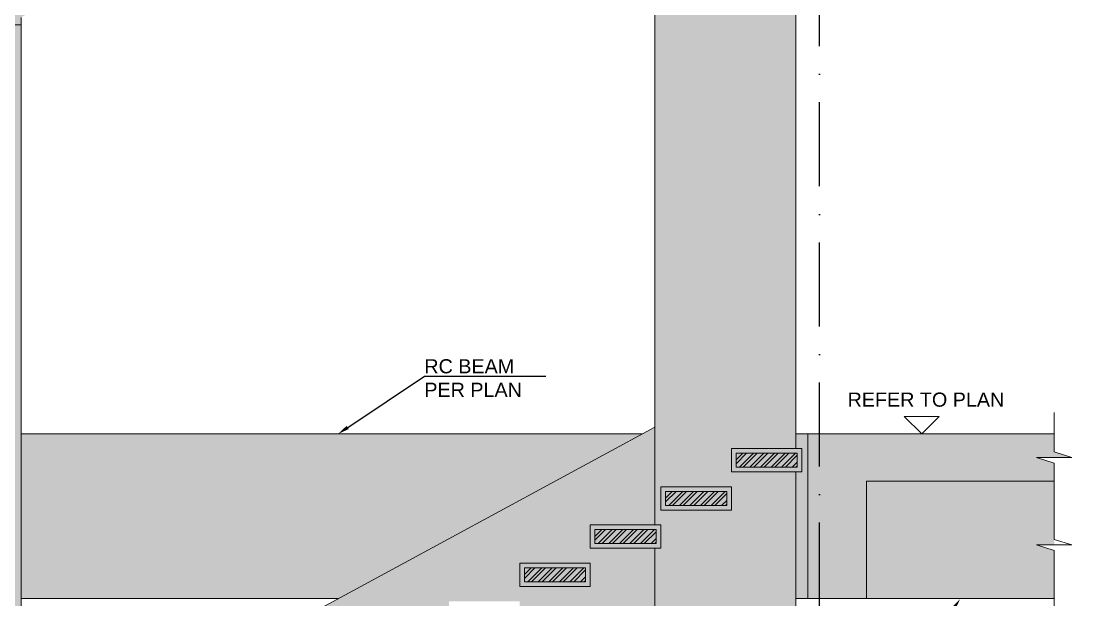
# Model space of a CAD drawing. Header units: millimetres. Extents: x -75675 to 439858, y -36597 to -1720.
# Drawn here: x 19854 to 24323, y -32084 to -29623 of the extents above; entities that cross this region are included whole.
import ezdxf
from ezdxf import colors
from ezdxf.entities.mleader import LeaderData, LeaderLine
from ezdxf.math import Vec2, Vec3

# ---------------------------------------------------------------- set-up
doc = ezdxf.new("R2010")
doc.units = ezdxf.units.MM
doc.header["$LTSCALE"] = 75
doc.linetypes.add('Dash Dot 3_16_', pattern=[7.9375, 4.7625, -1.5875, 0, -1.5875])
doc.layers.add('00_A_GRIDS.3D', color=7, linetype='Continuous')
doc.layers.add('05_DIMENSION_SETTING OUT EXTERIOR.DIM', color=7, linetype='Continuous')
for name, color, linetype, lineweight in [('A-ANNO-DIMS', 211, 'Continuous', 9), ('G-ANNO-SYMB', 111, 'Continuous', 9), ('S-HATCH', 8, 'Continuous', 9), ('S-Slab', 3, 'Continuous', 13)]:
    doc.layers.add(name, color=color, linetype=linetype, lineweight=lineweight)
doc.styles.add('GENERATED_STYLE_1', font='arial.ttf')

msp = doc.modelspace()

# ---------------------------------------------------------------- hatches: boundary and pattern name
at = {"layer": 'S-HATCH', "transparency": 33554687}
h = msp.add_hatch(color=9, dxfattribs=at)
h.dxf.hatch_style = 1
h.paths.add_polyline_path([(15249.32086580544, -35298.71061162238), (14649.32086580544, -35298.71061162238), (14649.32086580544, -35981.51913358457), (14935.50022680213, -35981.51913358457), (14959.54534473171, -35905.79905212112), (14959.54534473171, -35981.51913358457), (14959.54534473171, -36057.23921504588), (14983.59046266129, -35981.51913358457), (15249.32086580544, -35981.51913358457)])
h.paths.add_polyline_path([(15249.32086580544, -30865.79909776555), (15224.01434546878, -30865.79909776555), (15224.01434546878, -30766.21055580783), (15249.32086580544, -30766.21055580783), (15249.32086580544, -26987.51590946317), (14983.59046266129, -26987.51590946317), (14959.54534473171, -27063.23599092447), (14959.54534473171, -26987.51590946317), (14959.54534473171, -26911.79582799971), (14935.50022680213, -26987.51590946317), (14649.32086580544, -26987.51590946317), (14649.32086580544, -31107.87721626773), (14924.25994360517, -31107.87721626773), (14924.25994360517, -31207.46575822544), (14649.32086580544, -31207.46575822544), (14649.32086580544, -35016.71058384514), (15249.32086580549, -35016.21058246188), (15249.32086580549, -34853.21055442458), (15249.32086580544, -34853.71055580783)])
h.paths.add_polyline_path([(14924.01434546878, -31036.63243109888), (14924.01434546878, -30937.04388914116), (15224.25994360517, -30937.04388914116), (15224.25994360517, -31036.63243109888)], flags=16)
h.paths.add_polyline_path([(14944.01434546878, -31016.63243109888), (14944.01434546878, -30957.04388914116), (15204.25994360517, -30957.04388914116), (15204.25994360517, -31016.63243109888)], flags=0)
h.paths.add_polyline_path([(23148.88987502467, -27449.13242489211), (22874.01437117974, -27449.13242489211), (22874.01437117974, -27349.54388293439), (23148.88987502467, -27349.54388293439), (23148.88987502467, -26987.51590946317), (22883.15947188053, -26987.51590946317), (22859.11435395095, -27063.23599092447), (22859.11435395095, -26987.51590946317), (22859.11435395095, -26911.79582799971), (22835.06923602137, -26987.51590946317), (22548.88987502467, -26987.51590946317), (22548.88987502467, -27691.21055580783), (22574.25996931613, -27691.21055580783), (22574.25996931613, -27790.79909776555), (22548.88987502467, -27790.79909776555), (22548.88987502467, -31765.21056236435), (22574.59184422984, -31765.21056236435), (22574.59184422984, -31864.79910432207), (22548.88987502467, -31864.79910432207), (22548.88987502467, -35178.71061162238), (23148.88987502467, -35178.71061162238), (23148.88987502467, -31539.79910876909), (22874.34624609345, -31539.79910876909), (22874.34624609345, -31440.21056681137), (23148.88987502467, -31440.21056681137)])
h.paths.add_polyline_path([(22874.59184422984, -31602.71055580783), (22874.59184422984, -31702.29909776555), (22574.34624609345, -31702.29909776555), (22574.34624609345, -31602.71055580783)], flags=16)
h.paths.add_polyline_path([(22854.5918442299, -31622.71055580783), (22854.5918442299, -31682.29909950373), (22594.34624609345, -31682.29909950373), (22594.34624609345, -31622.71055580783)], flags=0)
h.paths.add_polyline_path([(22574.01437117974, -27619.96575822544), (22574.01437117974, -27520.37721626773), (22874.25996931613, -27520.37721626773), (22874.25996931613, -27619.96575822544)], flags=16)
h.paths.add_polyline_path([(22594.01437117974, -27599.96575822544), (22594.01437117974, -27540.37721626773), (22854.25996931613, -27540.37721626773), (22854.25996931613, -27599.96575822544)], flags=0)
h.paths.add_polyline_path([(23148.88987502467, -35298.71061162239), (22548.88987502467, -35298.71061162239), (22548.88987502467, -35981.51913358457), (22835.06923602137, -35981.51913358457), (22859.11435395095, -35905.79905212112), (22859.11435395095, -35981.51913358457), (22859.11435395095, -36057.23921504588), (22883.15947188053, -35981.51913358457), (23148.88987502467, -35981.51913358457)])
h = msp.add_hatch(color=256, dxfattribs=at)
h.dxf.hatch_style = 1
h.paths.add_polyline_path([(19604.25992627593, -29638.50482765578), (19854.25992627593, -29638.50482765578), (19854.25992627593, -29607.17593902022), (22548.88987502467, -28072.73388982571), (22548.88987502467, -27790.79909776555), (22274.01437117974, -27790.79909776555), (22274.01437117974, -27691.21055580783), (22548.88987502467, -27691.21055580783), (22548.88987502467, -27267.1962948773), (19850.9436463762, -28803.52678123083), (19604.25992627593, -28938.50482765578), (18194.01432813948, -28938.50482476701), (17963.90901537478, -28938.50482476702), (15249.32086580544, -30484.31196549399), (15249.32086580544, -30766.21055580783), (15524.25994360517, -30766.21055580783), (15524.25994360517, -30865.79909776555), (15249.32086580544, -30865.79909776555), (15249.32086580544, -31289.84956107923), (17944.01432813948, -29755.37133947235), (18194.01432813948, -29638.50482476701)])
h.paths.add_polyline_path([(17924.01432813948, -29348.2990955911), (17924.01432813948, -29228.7105518952), (19874.08901455579, -29228.71055580783), (19874.08901455579, -29348.29909950373)], flags=16)
h.paths.add_polyline_path([(17944.01432813948, -29328.2990955911), (17944.01432813948, -29248.7105518952), (19854.08901455579, -29248.71055580783), (19854.08901455579, -29328.29909950373)], flags=0)
h.paths.add_polyline_path([(17924.25994360517, -29499.13243109888), (17624.01434546878, -29499.13243109888), (17624.01434546878, -29399.54388914116), (17924.25994360517, -29399.54388914116)], flags=16)
h.paths.add_polyline_path([(17904.25994360517, -29479.13243109888), (17644.01434546878, -29479.13243109888), (17644.01434546878, -29419.54388914116), (17904.25994360517, -29419.54388914116)], flags=0)
h.paths.add_polyline_path([(17624.25994360517, -29669.96575822544), (17324.01434546878, -29669.96575822544), (17324.01434546878, -29570.37721626773), (17624.25994360517, -29570.37721626773)], flags=16)
h.paths.add_polyline_path([(17604.25994360517, -29590.37721626773), (17604.25994360517, -29649.96575822544), (17344.01434546878, -29649.96575822544), (17344.01434546878, -29590.37721626773)], flags=0)
h.paths.add_polyline_path([(17324.25994360517, -29741.21055580783), (17324.25994360517, -29840.79909776555), (17024.01434546878, -29840.79909776555), (17024.01434546878, -29741.21055580783)], flags=16)
h.paths.add_polyline_path([(17304.25994360517, -29761.21055580783), (17304.25994360517, -29820.79909776555), (17044.01434546878, -29820.79909776555), (17044.01434546878, -29761.21055580783)], flags=0)
h.paths.add_polyline_path([(19874.01436343114, -29157.46576443221), (19874.01436343114, -29057.8772224745), (20174.25996156753, -29057.8772224745), (20174.25996156753, -29157.46576443221)], flags=16)
h.paths.add_polyline_path([(19894.01436343114, -29137.46576443221), (19894.01436343114, -29077.8772224745), (20154.25996156753, -29077.8772224745), (20154.25996156753, -29137.46576443221)], flags=0)
h.paths.add_polyline_path([(17024.25994360517, -29912.04388914116), (17024.25994360517, -30011.63243109888), (16724.01434546878, -30011.63243109888), (16724.01434546878, -29912.04388914116)], flags=16)
h.paths.add_polyline_path([(17004.25994360517, -29932.04388914116), (17004.25994360517, -29991.63243109888), (16744.01434546878, -29991.63243109888), (16744.01434546878, -29932.04388914116)], flags=0)
h.paths.add_polyline_path([(20174.01437117974, -28986.63242489211), (20174.01437117974, -28887.04388293439), (20474.25996931613, -28887.04388293439), (20474.25996931613, -28986.63242489211)], flags=16)
h.paths.add_polyline_path([(20194.01437117974, -28966.63242489211), (20194.01437117974, -28907.04388293439), (20454.25996931613, -28907.04388293439), (20454.25996931613, -28966.63242489211)], flags=0)
h.paths.add_polyline_path([(16724.25994360517, -30082.87721626773), (16724.25994360517, -30182.46575822544), (16424.01434546878, -30182.46575822544), (16424.01434546878, -30082.87721626773)], flags=16)
h.paths.add_polyline_path([(16704.25994360517, -30102.87721626773), (16704.25994360517, -30162.46575822544), (16444.01434546878, -30162.46575822544), (16444.01434546878, -30102.87721626773)], flags=0)
h.paths.add_polyline_path([(20474.01437117974, -28815.79909776555), (20474.01437117974, -28716.21055580783), (20774.25996931613, -28716.21055580783), (20774.25996931613, -28815.79909776555)], flags=16)
h.paths.add_polyline_path([(20494.01437117974, -28795.79909776555), (20494.01437117974, -28736.21055580783), (20754.25996931613, -28736.21055580783), (20754.25996931613, -28795.79909776555)], flags=0)
h.paths.add_polyline_path([(16424.59179867717, -30253.71055580783), (16424.59179867717, -30353.29909776555), (16124.34620054078, -30353.29909776555), (16124.34620054078, -30253.71055580783)], flags=16)
h.paths.add_polyline_path([(16404.59179867717, -30273.71055580783), (16404.59179867717, -30333.29909776555), (16144.34620054078, -30333.29909776555), (16144.34620054078, -30273.71055580783)], flags=0)
h.paths.add_polyline_path([(20774.01437117974, -28644.96576443221), (20774.01437117974, -28545.3772224745), (21074.25996931613, -28545.3772224745), (21074.25996931613, -28644.96576443221)], flags=16)
h.paths.add_polyline_path([(20794.01437117974, -28624.96576443221), (20794.01437117974, -28565.3772224745), (21054.25996931613, -28565.3772224745), (21054.25996931613, -28624.96576443221)], flags=0)
h.paths.add_polyline_path([(16124.25994360517, -30424.54388914116), (16124.25994360517, -30524.13243109888), (15824.01434546878, -30524.13243109888), (15824.01434546878, -30424.54388914116)], flags=16)
h.paths.add_polyline_path([(16104.25994360517, -30444.54388914116), (16104.25994360517, -30504.13243109888), (15844.01434546878, -30504.13243109888), (15844.01434546878, -30444.54388914116)], flags=0)
h.paths.add_polyline_path([(21074.01437117974, -28474.13243109888), (21074.01437117974, -28374.54388914116), (21374.25996931613, -28374.54388914116), (21374.25996931613, -28474.13243109888)], flags=16)
h.paths.add_polyline_path([(21094.01437117974, -28454.13243109888), (21094.01437117974, -28394.54388914116), (21354.25996931613, -28394.54388914116), (21354.25996931613, -28454.13243109888)], flags=0)
h.paths.add_polyline_path([(15824.25994360517, -30595.37721626773), (15824.25994360517, -30694.96575822544), (15524.01434546878, -30694.96575822544), (15524.01434546878, -30595.37721626773)], flags=16)
h.paths.add_polyline_path([(15804.25994360517, -30615.37721626773), (15804.25994360517, -30674.96575822544), (15544.01434546878, -30674.96575822544), (15544.01434546878, -30615.37721626773)], flags=0)
h.paths.add_polyline_path([(21374.01437117974, -28303.29909776555), (21374.01437117974, -28203.71055580783), (21674.25996931613, -28203.71055580783), (21674.25996931613, -28303.29909776555)], flags=16)
h.paths.add_polyline_path([(21394.01437117974, -28283.29909776555), (21394.01437117974, -28223.71055580783), (21654.25996931613, -28223.71055580783), (21654.25996931613, -28283.29909776555)], flags=0)
h.paths.add_polyline_path([(21674.01437117974, -28132.46576443221), (21674.01437117974, -28032.8772224745), (21974.25996931613, -28032.8772224745), (21974.25996931613, -28132.46576443221)], flags=16)
h.paths.add_polyline_path([(21694.01437117974, -28112.46576443221), (21694.01437117974, -28052.8772224745), (21954.25996931613, -28052.8772224745), (21954.25996931613, -28112.46576443221)], flags=0)
h.paths.add_polyline_path([(21974.01437117974, -27961.63243109888), (21974.01437117974, -27862.04388914116), (22274.25996931613, -27862.04388914116), (22274.25996931613, -27961.63243109888)], flags=16)
h.paths.add_polyline_path([(21994.01437117974, -27941.63243109888), (21994.01437117974, -27882.04388914116), (22254.25996931613, -27882.04388914116), (22254.25996931613, -27941.63243109888)], flags=0)
h = msp.add_hatch(color=9, dxfattribs=at)
h.dxf.hatch_style = 1
h.paths.add_polyline_path([(18194.01432813948, -35298.71061162238), (17944.01432813948, -35298.71061162238), (17944.01432813948, -35981.51913358457), (18044.62183317583, -35981.51913358457), (18068.66695110541, -35905.79905212112), (18068.66695110541, -35981.51913358457), (18068.66695110541, -36057.23921504588), (18092.71206903498, -35981.51913358457), (18194.01432813948, -35981.51913358457)])
h.paths.add_polyline_path([(19604.25992627593, -35981.51913358457), (19704.86743131228, -35981.51913358457), (19728.91254924185, -35905.79905212112), (19728.91254924185, -35981.51913358457), (19728.91254924185, -36057.23921504588), (19752.95766717143, -35981.51913358457), (19854.25992627593, -35981.51913358457), (19854.25992627593, -35298.71061162239), (19604.25992627593, -35298.71061162239)])
h.paths.add_polyline_path([(19604.25992627593, -35178.71061162238), (19854.25992627593, -35178.71061162238), (19854.25992627593, -33184.79909950373), (19604.25992627593, -33184.79909950373)])
h.paths.add_polyline_path([(17944.01432813948, -34853.71055580783), (18194.01432813948, -34853.71055580783), (18194.01432813948, -33814.79909776555), (17944.01432813948, -33814.79909776555)])
h.paths.add_polyline_path([(18194.01432813943, -29638.50482476704), (17944.01432813948, -29755.37133947235), (17944.01432813948, -33715.21055580783), (18194.01432813948, -33715.21055580783)])
h.paths.add_polyline_path([(19854.25992627593, -29638.50482765578), (19604.25992627593, -29638.50482765578), (19604.25992627593, -33065.21055580783), (19854.25992627593, -33065.21055580783)])
h = msp.add_hatch(color=256, dxfattribs=at)
h.dxf.hatch_style = 1
h.paths.add_polyline_path([(17944.01432813948, -34233.71530951512), (17944.01432813948, -33814.79909776555), (17924.34620054078, -33814.79909776555), (17924.34620054078, -33715.21055580783), (17944.01432813948, -33715.21055580783), (17944.01432813948, -33437.620239225), (15329.6937421253, -34853.71055580783), (16799.40771891893, -34853.71055580783)])
h.paths.add_polyline_path([(17624.59179867717, -34139.79910432207), (17324.34620054078, -34139.79910432207), (17324.34620054078, -34040.21056236435), (17624.59179867717, -34040.21056236435)], flags=16)
h.paths.add_polyline_path([(17604.59179867717, -34119.79909950373), (17344.34620054078, -34119.79909950373), (17344.34620054078, -34060.21056236435), (17604.59179867717, -34060.21056236435)], flags=0)
h.paths.add_polyline_path([(17624.34620054078, -33977.29910432207), (17624.34620054078, -33877.71056236435), (17924.59179867717, -33877.71056236435), (17924.59179867717, -33977.29910432207)], flags=16)
h.paths.add_polyline_path([(17644.34620054078, -33957.29909950373), (17644.34620054078, -33897.71056236435), (17904.59179867717, -33897.71056236435), (17904.59179867717, -33957.29909950373)], flags=0)
h.paths.add_polyline_path([(17324.59179867717, -34302.29909776555), (17024.34620054078, -34302.29909776555), (17024.34620054078, -34202.71055580783), (17324.59179867717, -34202.71055580783)], flags=16)
h.paths.add_polyline_path([(17304.59179867717, -34282.29909776555), (17044.34620054078, -34282.29909776555), (17044.34620054078, -34222.71055580783), (17304.59179867717, -34222.71055580783)], flags=0)
h.paths.add_polyline_path([(17024.59179867717, -34365.21055580783), (17024.59179867717, -34464.79909776555), (16724.34620054078, -34464.79909776555), (16724.34620054078, -34365.21055580783)], flags=16)
h.paths.add_polyline_path([(17004.59179867717, -34385.21055580783), (17004.59179867717, -34444.79909776555), (16744.34620054078, -34444.79909776555), (16744.34620054078, -34385.21055580783)], flags=0)
h.paths.add_polyline_path([(16724.59179867717, -34527.71055580783), (16724.59179867717, -34627.29909776555), (16424.34620054078, -34627.29909776555), (16424.34620054078, -34527.71055580783)], flags=16)
h.paths.add_polyline_path([(16704.59179867717, -34547.71055580783), (16704.59179867717, -34607.29909776555), (16444.34620054078, -34607.29909776555), (16444.34620054078, -34547.71055580783)], flags=0)
h.paths.add_polyline_path([(16424.59179867717, -34690.21055580783), (16424.59179867717, -34789.79909776555), (16124.34620054078, -34789.79909776555), (16124.34620054078, -34690.21055580783)], flags=16)
h.paths.add_polyline_path([(16404.59179867717, -34710.21055580783), (16404.59179867717, -34769.79909776555), (16144.34620054078, -34769.79909776555), (16144.34620054078, -34710.21055580783)], flags=0)
h.paths.add_polyline_path([(19281.66616575915, -33509.15389790171), (19604.25992627593, -33509.15389790172), (19604.25992627593, -33184.79909950373), (19124.34620054078, -33184.79909950373), (19124.34620054078, -33065.21055580783), (19604.25992627593, -33065.21055580783), (19604.25992627593, -32809.15389790172), (19104.25988204114, -32809.15389790172), (18194.01432813948, -33302.20357263878), (18194.01432813948, -33715.21055580783), (18224.59179867717, -33715.21055580783), (18224.59179867717, -33814.79909776555), (18194.01432813948, -33814.79909776555), (18194.01432813948, -34098.29864292891)])
h.paths.add_polyline_path([(18524.34620054078, -33489.79909776555), (18524.34620054078, -33390.21055580783), (18824.59179867717, -33390.21055580783), (18824.59179867717, -33489.79909776555)], flags=16)
h.paths.add_polyline_path([(18544.34620054078, -33469.79909950373), (18544.34620054078, -33410.21055580783), (18804.59179867717, -33410.21055580783), (18804.59179867717, -33469.79909950373)], flags=0)
h.paths.add_polyline_path([(18524.59179867717, -33652.29909776555), (18224.34620054078, -33652.29909776555), (18224.34620054078, -33552.71055580783), (18524.59179867717, -33552.71055580783)], flags=16)
h.paths.add_polyline_path([(18504.59179867717, -33632.29909950373), (18244.34620054078, -33632.29909950373), (18244.34620054078, -33572.71055580783), (18504.59179867717, -33572.71055580783)], flags=0)
h.paths.add_polyline_path([(18824.34620054078, -33327.29909776555), (18824.34620054078, -33227.71055580783), (19124.59179867717, -33227.71055580783), (19124.59179867717, -33327.29909776555)], flags=16)
h.paths.add_polyline_path([(18844.34620054078, -33307.29909950373), (18844.34620054078, -33247.71055580783), (19104.59179867717, -33247.71055580783), (19104.59179867717, -33307.29909950373)], flags=0)
h.paths.add_polyline_path([(22548.88987502467, -32145.65775087167), (22548.88987502467, -31864.79910432207), (22274.34624609345, -31864.79910432207), (22274.34624609345, -31765.21056236435), (22548.88987502467, -31765.21056236435), (22548.88987502467, -31349.56268115365), (19854.25992627593, -32809.15389790172), (19854.25992627593, -33065.21055580783), (20174.59179867717, -33065.21055580783), (20174.59179867717, -33184.79909950373), (19854.25992627593, -33184.79909950373), (19854.25992627593, -33509.15389790172), (20031.6662094997, -33509.15389790172)])
h.paths.add_polyline_path([(20174.34624609345, -33002.29909776555), (20174.34624609345, -32902.71055580783), (20474.59184422984, -32902.71055580783), (20474.59184422984, -33002.29909776555)], flags=16)
h.paths.add_polyline_path([(20194.34624609345, -32982.29909950373), (20194.34624609345, -32922.71055580783), (20454.5918442299, -32922.71055580783), (20454.5918442299, -32982.29909950373)], flags=0)
h.paths.add_polyline_path([(20474.34624609345, -32839.79909776555), (20474.34624609345, -32740.21055580783), (20774.59184422984, -32740.21055580783), (20774.59184422984, -32839.79909776555)], flags=16)
h.paths.add_polyline_path([(20494.34624609345, -32819.79909950373), (20494.34624609345, -32760.21055580783), (20754.5918442299, -32760.21055580783), (20754.5918442299, -32819.79909950373)], flags=0)
h.paths.add_polyline_path([(20774.34624609345, -32677.29909776555), (20774.34624609345, -32577.71055580783), (21074.59184422984, -32577.71055580783), (21074.59184422984, -32677.29909776555)], flags=16)
h.paths.add_polyline_path([(20794.34624609345, -32657.29909950373), (20794.34624609345, -32597.71055580783), (21054.5918442299, -32597.71055580783), (21054.5918442299, -32657.29909950373)], flags=0)
h.paths.add_polyline_path([(21074.34624609345, -32514.79909776555), (21074.34624609345, -32415.21055580783), (21374.59184422984, -32415.21055580783), (21374.59184422984, -32514.79909776555)], flags=16)
h.paths.add_polyline_path([(21094.34624609345, -32494.79909950373), (21094.34624609345, -32435.21055580783), (21354.5918442299, -32435.21055580783), (21354.5918442299, -32494.79909950373)], flags=0)
h.paths.add_polyline_path([(21374.34624609345, -32352.29909776555), (21374.34624609345, -32252.71055580783), (21674.59184422984, -32252.71055580783), (21674.59184422984, -32352.29909776555)], flags=16)
h.paths.add_polyline_path([(21394.34624609345, -32332.29909950373), (21394.34624609345, -32272.71055580783), (21654.5918442299, -32272.71055580783), (21654.5918442299, -32332.29909950373)], flags=0)
h.paths.add_polyline_path([(21674.34624609345, -32189.79909776555), (21674.34624609345, -32090.21055580783), (21974.59184422984, -32090.21055580783), (21974.59184422984, -32189.79909776555)], flags=16)
h.paths.add_polyline_path([(21694.34624609345, -32169.79909950373), (21694.34624609345, -32110.21055580783), (21954.5918442299, -32110.21055580783), (21954.5918442299, -32169.79909950373)], flags=0)
h.paths.add_polyline_path([(21974.34624609345, -32027.29909776555), (21974.34624609345, -31927.71055580783), (22274.59184422984, -31927.71055580783), (22274.59184422984, -32027.29909776555)], flags=16)
h.paths.add_polyline_path([(21994.34624609345, -32007.29909950373), (21994.34624609345, -31947.71055580783), (22254.5918442299, -31947.71055580783), (22254.5918442299, -32007.29909950373)], flags=0)
h = msp.add_hatch(color=9, dxfattribs=at)
h.dxf.hatch_style = 1
h.paths.add_polyline_path([(22495.07841392221, -31378.71055580783), (19854.25992627593, -31378.71055580783), (19854.25992627593, -32078.71055580783), (21202.770716753, -32078.71055580783)])
h = msp.add_hatch(color=9, dxfattribs=at)
h.dxf.hatch_style = 1
h.paths.add_polyline_path([(23199.32088686171, -31378.71055580783), (23148.88987502467, -31378.71055580783), (23148.88987502467, -31440.21056681137), (23174.59184422984, -31440.21056681137), (23174.59184422984, -31539.79910876909), (23148.88987502467, -31539.79910876909), (23148.88987502467, -32078.71055580783), (23199.32088686171, -32078.71055580783)])
h = msp.add_hatch(color=256, dxfattribs=at)
h.dxf.hatch_style = 1
h.paths.add_polyline_path([(23248.88987502467, -31378.71055580783), (23199.32088686171, -31378.71055580783), (23199.32088686171, -32078.71055580783), (23248.88987502467, -32078.71055580783)])
h = msp.add_hatch(color=256, dxfattribs=at)
h.dxf.hatch_style = 1
h.paths.add_polyline_path([(24246.97241596197, -31378.71055580783), (23449.32088695472, -31378.71055580783), (23248.88987502467, -31378.71055580783), (23248.88987502467, -32078.71055580783), (23449.32088695472, -32078.71055580783), (23449.32088695472, -31578.71055580783), (24246.97241596197, -31578.71055580783), (24246.97241596197, -31502.75567373741), (24171.25233450066, -31478.71055580783), (24246.97241596197, -31478.71055580783), (24322.69249742542, -31478.71055580783), (24246.97241596197, -31454.66543787826)])
at = {"layer": 'S-HATCH'}
h = msp.add_hatch(dxfattribs=at)
h.set_pattern_fill('GOST_WOOD', color=9, scale=10)
h.set_pattern_definition([(90, (-408785.1159155666, 3249.999988996464), (60, -3.673940397442059e-15), [100, -20]), (90, (-408765.1159155666, 3229.999988996464), (60, -3.673940397442059e-15), [60, -15, 30, -15]), (90, (-408745.1159155666, 3199.999988996464), (60, -3.673940397442059e-15), [100, -20])])
h.paths.add_polyline_path([(22874.34624609345, -31539.79910876909), (23174.59184422984, -31539.79910876909), (23174.59184422984, -31440.21056681137), (22874.34624609345, -31440.21056681137)])
h.paths.add_polyline_path([(16404.59179867717, -34710.21055580783), (16404.59179867717, -34769.79909776555), (16144.34620054078, -34769.79909776555), (16144.34620054078, -34710.21055580783)], flags=17)
at = {"layer": 'S-HATCH', "transparency": 33554687}
h = msp.add_hatch(dxfattribs=at)
h.set_pattern_fill('STEEL', color=9, scale=10)
h.set_pattern_definition([(45, (-408785.1159155666, 3249.999988996464), (-22.45064030267288, 22.45064030267288), []), (45, (-408785.1159155666, 3265.874988996464), (-22.45064030267288, 22.45064030267288), [])])
h.paths.add_polyline_path([(23154.59184422984, -31460.21056681137), (22894.34624609345, -31460.21056681137), (22894.34624609345, -31519.79910876909), (23154.59184422984, -31519.79910876909)])
h = msp.add_hatch(color=9, dxfattribs=at)
h.dxf.hatch_style = 1
h.paths.add_polyline_path([(24246.97241596197, -32078.71055580783), (24246.97241596197, -31874.69599488485), (24171.25233450066, -31850.65087695527), (24246.97241596197, -31850.65087695527), (24246.97241596197, -31659.68071638155), (24246.97241596197, -31578.71055580783), (23449.32088695472, -31578.71055580783), (23449.32088695472, -32078.71055580783)])
at = {"layer": 'S-HATCH'}
h = msp.add_hatch(dxfattribs=at)
h.set_pattern_fill('GOST_WOOD', color=9, scale=10)
h.set_pattern_definition([(90, (-409085.1159155666, 3087.5), (60, -3.673940397442059e-15), [100, -20]), (90, (-409065.1159155666, 3067.5), (60, -3.673940397442059e-15), [60, -15, 30, -15]), (90, (-409045.1159155666, 3037.5), (60, -3.673940397442059e-15), [100, -20])])
h.paths.add_polyline_path([(22574.34624609345, -31702.29909776555), (22874.59184422984, -31702.29909776555), (22874.59184422984, -31602.71055580783), (22574.34624609345, -31602.71055580783)])
h.paths.add_polyline_path([(16404.59179867717, -34710.21055580783), (16404.59179867717, -34769.79909776555), (16144.34620054078, -34769.79909776555), (16144.34620054078, -34710.21055580783)], flags=17)
at = {"layer": 'S-HATCH', "transparency": 33554687}
h = msp.add_hatch(dxfattribs=at)
h.set_pattern_fill('STEEL', color=9, scale=10)
h.set_pattern_definition([(45, (-409085.1159155666, 3087.5), (-22.45064030267288, 22.45064030267288), []), (45, (-409085.1159155666, 3103.375), (-22.45064030267288, 22.45064030267288), [])])
h.paths.add_polyline_path([(22854.59184422984, -31622.71055580783), (22594.34624609345, -31622.71055580783), (22594.34624609345, -31682.29909776555), (22854.59184422984, -31682.29909776555)])
at = {"layer": 'S-HATCH'}
h = msp.add_hatch(dxfattribs=at)
h.set_pattern_fill('GOST_WOOD', color=9, scale=10)
h.set_pattern_definition([(90, (-409385.1159155666, 2924.999993443482), (60, -3.673940397442059e-15), [100, -20]), (90, (-409365.1159155666, 2904.999993443482), (60, -3.673940397442059e-15), [60, -15, 30, -15]), (90, (-409345.1159155666, 2874.999993443482), (60, -3.673940397442059e-15), [100, -20])])
h.paths.add_polyline_path([(22274.34624609345, -31864.79910432207), (22574.59184422984, -31864.79910432207), (22574.59184422984, -31765.21056236435), (22274.34624609345, -31765.21056236435)])
h.paths.add_polyline_path([(16404.59179867717, -34710.21055580783), (16404.59179867717, -34769.79909776555), (16144.34620054078, -34769.79909776555), (16144.34620054078, -34710.21055580783)], flags=17)
at = {"layer": 'S-HATCH', "transparency": 33554687}
h = msp.add_hatch(dxfattribs=at)
h.set_pattern_fill('STEEL', color=9, scale=10)
h.set_pattern_definition([(45, (-409385.1159155666, 2924.999993443482), (-22.45064030267288, 22.45064030267288), []), (45, (-409385.1159155666, 2940.874993443482), (-22.45064030267288, 22.45064030267288), [])])
h.paths.add_polyline_path([(22554.59184422984, -31785.21056236435), (22294.34624609345, -31785.21056236435), (22294.34624609345, -31844.79910432207), (22554.59184422984, -31844.79910432207)])
at = {"layer": 'S-HATCH'}
h = msp.add_hatch(dxfattribs=at)
h.set_pattern_fill('GOST_WOOD', color=9, scale=10)
h.set_pattern_definition([(90, (-409685.1159155666, 2762.5), (60, -3.673940397442059e-15), [100, -20]), (90, (-409665.1159155666, 2742.5), (60, -3.673940397442059e-15), [60, -15, 30, -15]), (90, (-409645.1159155666, 2712.5), (60, -3.673940397442059e-15), [100, -20])])
h.paths.add_polyline_path([(21974.34624609345, -32027.29909776555), (22274.59184422984, -32027.29909776555), (22274.59184422984, -31927.71055580783), (21974.34624609345, -31927.71055580783)])
h.paths.add_polyline_path([(16404.59179867717, -34710.21055580783), (16404.59179867717, -34769.79909776555), (16144.34620054078, -34769.79909776555), (16144.34620054078, -34710.21055580783)], flags=17)
at = {"layer": 'S-HATCH', "transparency": 33554687}
h = msp.add_hatch(dxfattribs=at)
h.set_pattern_fill('STEEL', color=9, scale=10)
h.set_pattern_definition([(45, (-409685.1159155666, 2762.5), (-22.45064030267288, 22.45064030267288), []), (45, (-409685.1159155666, 2778.375), (-22.45064030267288, 22.45064030267288), [])])
h.paths.add_polyline_path([(22254.59184422984, -31947.71055580783), (21994.34624609345, -31947.71055580783), (21994.34624609345, -32007.29909776555), (22254.59184422984, -32007.29909776555)])

# ---------------------------------------------------------------- linework, layer by layer
at = {"layer": '00_A_GRIDS.3D', "color": 1, "linetype": 'Dash Dot 3_16_'}
msp.add_line((23248.88987502467, -36279.83349366093), (23248.88987502467, -26653.17355582793), dxfattribs=at)
at = {"layer": 'G-ANNO-SYMB'}
msp.add_lwpolyline([(23683.76200153743, -31378.71055580783), (23757.94227405876, -31304.53028328654), (23609.58172901615, -31304.53028328654)], close=True, dxfattribs=at)
at = {"layer": 'S-Slab'}
for p, q in [((22548.88987502467, -31765.21056236435), (22548.88987502467, -26987.51590946317)), ((23148.88987502467, -31440.21056681137), (23148.88987502467, -26987.51590946317)), ((19854.25992627593, -33065.21055580783), (19854.25992627593, -29607.17593902018)), ((19604.25992627593, -29638.50482765578), (19854.25992627593, -29638.50482765578)), ((22548.88987502467, -31349.56268115365), (19854.25992627593, -32809.15389790172)), ((22495.07841392222, -31378.71055580783), (19854.25992627593, -31378.71055580783)), ((23199.3209860592, -31378.71055580783), (23148.88987502467, -31378.71055580783)), ((23148.88987502467, -31539.79910876909), (23148.88987502467, -35981.51913358457)), ((22548.88987502467, -31864.79910432207), (22548.88987502467, -35981.51913358457)), ((21202.77071675303, -32078.71055580783), (19854.25992627593, -32078.71055580783)), ((23199.32088686171, -32078.71055580783), (23148.88987502467, -32078.71055580783)), ((23449.32088695472, -32078.71055580783), (24246.97241596197, -32078.71055580783))]:
    msp.add_line(p, q, dxfattribs=at)
for points in [[(24246.97241596197, -31659.68071638155), (24246.97241596197, -31502.75567373741), (24171.25233450066, -31478.71055580783), (24246.97241596197, -31478.71055580783), (24322.69249742542, -31478.71055580783), (24246.97241596197, -31454.66543787826), (24246.97241596197, -31287.74039523411)], [(24246.97241596197, -31454.66543787826), (24246.97241596197, -31378.71055580783), (23449.32088695472, -31378.71055580783), (23199.32088686171, -31378.71055580783), (23199.32088686171, -32078.71055580783), (23449.32088695472, -32078.71055580783), (23449.32088695472, -31578.71055580783)], [(23449.32088695472, -31578.71055580783), (24246.97241596197, -31578.71055580783), (24246.97241596197, -31502.75567373741)], [(24246.97241596197, -32166.55517804623), (24246.97241596197, -31874.69599488485), (24171.25233450066, -31850.65087695527), (24246.97241596197, -31850.65087695527), (24322.69249742542, -31850.65087695527), (24246.97241596197, -31826.6057590257), (24246.97241596197, -31659.68071638155)]]:
    msp.add_lwpolyline(points, dxfattribs=at)
for points in [[(22874.34624609345, -31539.79910876909), (23174.59184422984, -31539.79910876909), (23174.59184422984, -31440.21056681137), (22874.34624609345, -31440.21056681137)], [(22894.34624609345, -31519.79909950373), (23154.5918442299, -31519.79909950373), (23154.5918442299, -31460.21056681137), (22894.34624609345, -31460.21056681137)], [(22574.34624609345, -31702.29909776555), (22874.59184422984, -31702.29909776555), (22874.59184422984, -31602.71055580783), (22574.34624609345, -31602.71055580783)], [(22594.34624609345, -31682.29909950373), (22854.5918442299, -31682.29909950373), (22854.5918442299, -31622.71055580783), (22594.34624609345, -31622.71055580783)], [(22274.34624609345, -31864.79910432207), (22574.59184422984, -31864.79910432207), (22574.59184422984, -31765.21056236435), (22274.34624609345, -31765.21056236435)], [(22294.34624609345, -31844.79909950373), (22554.5918442299, -31844.79909950373), (22554.5918442299, -31785.21056236435), (22294.34624609345, -31785.21056236435)], [(21974.34624609345, -32027.29909776555), (22274.59184422984, -32027.29909776555), (22274.59184422984, -31927.71055580783), (21974.34624609345, -31927.71055580783)], [(21994.34624609345, -32007.29909950373), (22254.5918442299, -32007.29909950373), (22254.5918442299, -31947.71055580783), (21994.34624609345, -31947.71055580783)]]:
    msp.add_lwpolyline(points, close=True, dxfattribs=at)

# ---------------------------------------------------------------- texts
at = {"layer": '05_DIMENSION_SETTING OUT EXTERIOR.DIM', "color": 2, "lineweight": 25, "insert": (23368.74510496552, -31263.43080430644), "char_height": 60, "attachment_point": 7, "style": 'GENERATED_STYLE_1'}
msp.add_mtext('\\A1;REFER TO PLAN', dxfattribs=at)

# ---------------------------------------------------------------- leaders
at = {"layer": 'A-ANNO-DIMS'}
ml = msp.add_multileader_mtext('Standard', dxfattribs=at)
ml.set_content('RC BEAM PER PLAN', color=256, style='GENERATED_STYLE_1')
ml.set_leader_properties()
ml.build(insert=Vec2(0, 0))
ml.multileader.update_dxf_attribs({"text_left_attachment_type": 6, "text_right_attachment_type": 6, "dogleg_length": 0.36, "arrow_head_size": 50})
ctx = ml.context
ctx.base_point, ctx.char_height, ctx.arrow_head_size, ctx.landing_gap_size, ctx.plane_origin = Vec3(21569.05007336686, -31132.75217283249), 60, 50, 0.09, Vec3(21441.24133098027, -31395.65994939439)
ctx.left_attachment, ctx.right_attachment = 6, 6
notes = []
notes.append((ctx, [(0, (1, 1, 0), (21569.05007336685, -31132.75217283249), (1, 0), 1.396927018504357e-11, [(0, [(21201.5749006503, -31378.71055580783)], 0, [])])]))
ctx.mtext.insert, ctx.mtext.width, ctx.mtext.flow_direction = Vec3(21569.14007336687, -31060.75217283249), 511.0975839319403, 5
ml = msp.add_multileader_mtext('Standard', dxfattribs=at)
ml.set_content('RC BEAM PER PLAN', color=256, style='GENERATED_STYLE_1')
ml.set_leader_properties()
ml.build(insert=Vec2(0, 0))
ml.multileader.update_dxf_attribs({"text_left_attachment_type": 6, "text_right_attachment_type": 6, "dogleg_length": 0.36, "arrow_head_size": 50})
ctx = ml.context
ctx.base_point, ctx.char_height, ctx.arrow_head_size, ctx.landing_gap_size, ctx.plane_origin = Vec3(23286.21512143658, -32309.63738194478), 60, 50, 0.09, Vec3(23158.40637904999, -32572.54515850668)
ctx.left_attachment, ctx.right_attachment, ctx.text_align_type = 6, 6, 2
notes.append((ctx, [(1, (1, 1, 0), (23687.6502373984, -32309.63738194478), (-1, 0), 1.396927018504357e-11, [(0, [(23848.14665145834, -32078.71055580783)], 0, [])])]))
ctx.mtext.insert, ctx.mtext.width, ctx.mtext.alignment, ctx.mtext.flow_direction = Vec3(23687.56023739837, -32237.63738194478), 511.0975839319403, 3, 5
for ctx, leaders in notes:
    for number, flags, end, landing, length, lines in leaders:
        leader = LeaderData()
        leader.index, (leader.has_last_leader_line, leader.has_dogleg_vector, leader.attachment_direction) = number, flags
        leader.last_leader_point, leader.dogleg_vector, leader.dogleg_length = Vec3(end), Vec3(landing), length
        for number, points, colour, breaks in lines:
            line = LeaderLine()
            line.index, line.vertices, line.color, line.breaks = number, Vec3.list(points), colors.encode_raw_color(colour), breaks
            leader.lines.append(line)
        ctx.leaders.append(leader)

doc.saveas('drawing.dxf')
